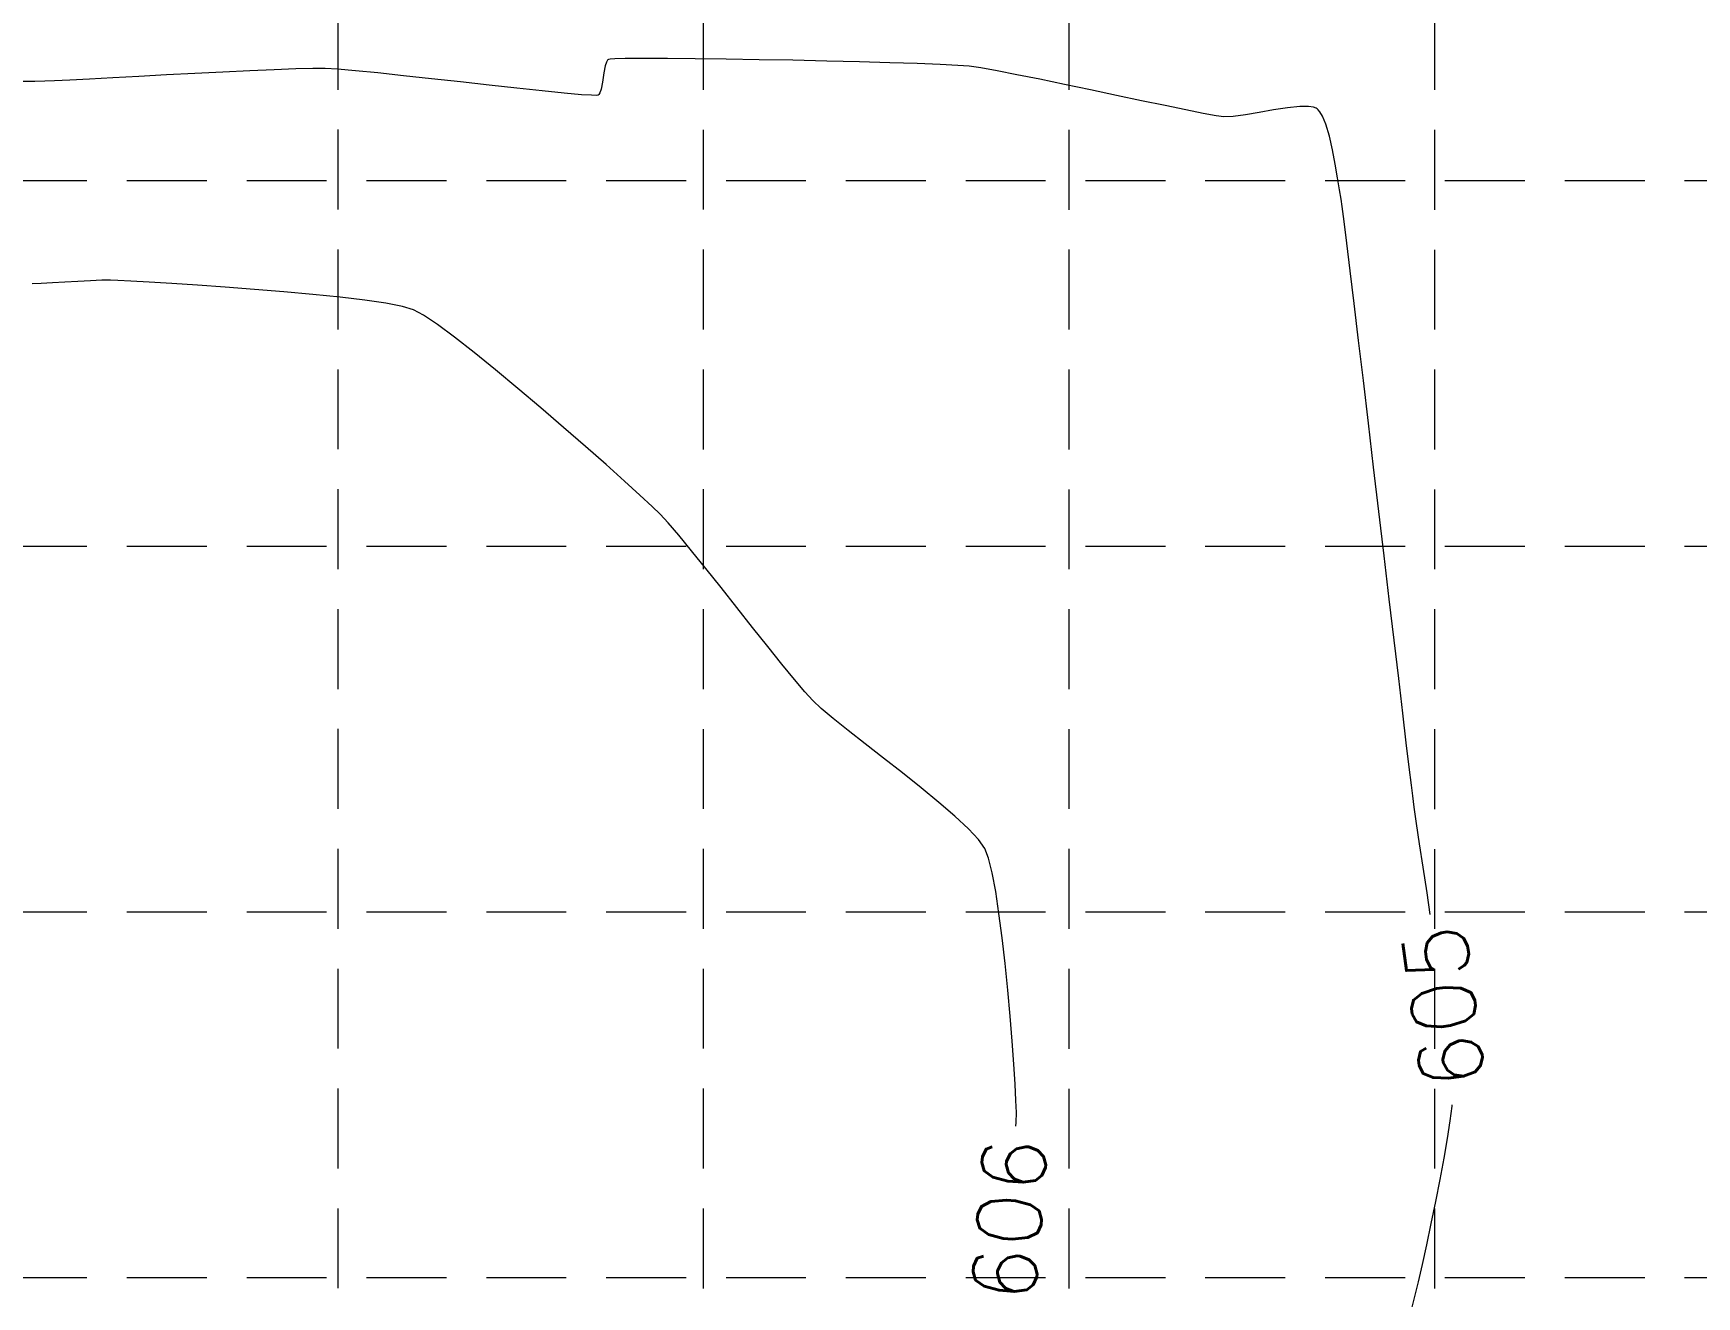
# Model space of a CAD drawing. Extents: x 2140663 to 2528301, y 336313 to 7007653.
# Drawn here: x 2527617.9 to 2527742.9, y 7007156.3 to 7007251.2 of the extents above; entities that cross this region are included whole.
import ezdxf

# ---------------------------------------------------------------- set-up
doc = ezdxf.new("R2010")
doc.units = 0
doc.header["$MEASUREMENT"] = 0
doc.linetypes.add('HIDDEN', pattern=[0.375, 0.25, -0.125])
doc.layers.add('1 EXISTING CONTOURS', color=43, linetype='Continuous')
doc.layers.add('GRID', color=254, linetype='HIDDEN')
doc.styles.add('L200', font='simplex', dxfattribs={"height": 12})

msp = doc.modelspace()

# ---------------------------------------------------------------- linework, layer by layer
at = {"layer": '1 EXISTING CONTOURS', "color": 43, "lineweight": 0, "extrusion": (0.9528990445297887, -0.3032876702640841, 0), "elevation": 283393.4721647431}
msp.add_lwpolyline([(7443809.327872456, 605), (7443809.017729481, 605)], dxfattribs=at)
at = {"layer": '1 EXISTING CONTOURS', "color": 43, "lineweight": 0}
for points, elevation in [([(2527661.035666101, 7007249.183486798), (2527660.957792257, 7007249.050250697)], 605), ([(2527661.236293831, 7007249.257927408), (2527661.10803429, 7007249.237944541)], 605), ([(2527661.600415728, 7007249.282112502), (2527661.236293831, 7007249.257927408)], 605), ([(2527662.379989729, 7007249.304106639), (2527661.600415728, 7007249.282112502)], 605), ([(2527663.770319919, 7007249.316308677), (2527662.379989729, 7007249.304106639)], 605), ([(2527665.549138234, 7007249.313059629), (2527663.770319919, 7007249.316308677)], 605), ([(2527669.956889831, 7007249.26680187), (2527667.637607321, 7007249.296007893)], 605), ([(2527674.972545708, 7007249.178520562), (2527672.42814841, 7007249.227089959)], 605), ([(2527677.511244372, 7007249.122742076), (2527674.972545708, 7007249.178520562)], 605), ([(2527679.965407051, 7007249.061402904), (2527677.511244372, 7007249.122742076)], 605), ([(2527686.032305661, 7007248.860505257), (2527684.304775047, 7007248.928636095)], 605), ([(2527687.359950882, 7007248.793407332), (2527686.032305661, 7007248.860505257)], 605), ([(2527618.779106094, 7007247.614684088), (2527618.02774671, 7007247.596695594)], 605), ([(2527619.505165352, 7007247.643086308), (2527618.779106094, 7007247.614684088)], 605), ([(2527622.131575629, 7007247.775720038), (2527620.646903869, 7007247.698550685)], 605), ([(2527623.886434618, 7007247.869237182), (2527622.131575629, 7007247.775720038)], 605), ([(2527627.915730228, 7007248.083886104), (2527625.838734822, 7007247.973744932)], 605), ([(2527632.152822584, 7007248.299639979), (2527630.044674819, 7007248.194303514)], 605), ([(2527634.167427507, 7007248.394538314), (2527632.152822584, 7007248.299639979)], 605), ([(2527636.015743574, 7007248.473641335), (2527634.167427507, 7007248.394538314)], 605), ([(2527637.625024769, 7007248.531591858), (2527636.015743574, 7007248.473641335)], 605), ([(2527639.835498494, 7007248.56260667), (2527638.922525081, 7007248.563032697)], 605), ([(2527652.157429205, 7007247.314874349), (2527649.99027516, 7007247.555677729)], 605), ([(2527660.662130315, 7007247.533100147), (2527660.565550853, 7007247.02359202)], 605), ([(2527691.801491436, 7007248.099875166), (2527690.299616608, 7007248.389683352)], 605), ([(2527693.517010433, 7007247.753170282), (2527691.801491436, 7007248.099875166)], 605), ([(2527654.235781418, 7007247.086407726), (2527652.157429205, 7007247.314874349)], 605), ([(2527659.839729797, 7007246.550189584), (2527659.096422413, 7007246.599486087)], 605), ([(2527660.349898721, 7007246.564727901), (2527660.320319541, 7007246.554184512)], 605), ([(2527704.487617352, 7007245.452775086), (2527702.91862132, 7007245.775360871)], 605), ([(2527708.953484831, 7007245.09594842), (2527708.050557181, 7007244.972835746)], 605), ([(2527709.980892814, 7007245.272695319), (2527708.953484831, 7007245.09594842)], 605), ([(2527713.688898366, 7007245.712368848), (2527713.054891329, 7007245.715764041)], 605), ([(2527714.066570028, 7007245.651044133), (2527713.688898366, 7007245.712368848)], 605), ([(2527714.342261726, 7007245.529522548), (2527714.26270241, 7007245.577263587)], 605), ([(2527714.554109538, 7007245.312482232), (2527714.414519442, 7007245.470843223)], 605), ([(2527708.050557181, 7007244.972835746), (2527707.347620605, 7007244.944255033)], 605), ([(2527715.26189588, 7007243.48645289), (2527714.992997637, 7007244.395744729)], 605), ([(2527716.367059059, 7007237.080432025), (2527716.220181134, 7007238.206120343)], 605), ([(2527716.571813476, 7007235.445497268), (2527716.367059059, 7007237.080432025)], 605), ([(2527620.28936197, 7007232.527314621), (2527619.344996691, 7007232.471404853)], 606), ([(2527623.05246127, 7007232.660602714), (2527622.211967141, 7007232.63114988)], 606), ([(2527623.720585918, 7007232.662763915), (2527623.05246127, 7007232.660602714)], 606), ([(2527624.25316444, 7007232.640834568), (2527623.720585918, 7007232.662763915)], 606), ([(2527626.619460864, 7007232.514442462), (2527625.243609968, 7007232.590799363)], 606), ([(2527619.344996691, 7007232.471404853), (2527618.503753459, 7007232.425148764)], 606), ([(2527642.80546503, 7007231.170105849), (2527640.954990071, 7007231.392806424)], 606), ([(2527644.389190634, 7007230.937141052), (2527642.80546503, 7007231.170105849)], 606), ([(2527645.633705248, 7007230.695696195), (2527644.389190634, 7007230.937141052)], 606), ([(2527648.27387184, 7007229.334238878), (2527647.228051365, 7007230.03606742)], 606), ([(2527649.554526176, 7007228.388341162), (2527648.27387184, 7007229.334238878)], 606), ([(2527652.622406508, 7007225.949423608), (2527651.020531893, 7007227.244645623)], 606), ([(2527654.310667538, 7007224.548946464), (2527652.622406508, 7007225.949423608)], 606), ([(2527664.390785859, 7007215.685256108), (2527663.483329428, 7007216.526921404)], 606), ([(2527667.352827974, 7007212.352380014), (2527666.3973795, 7007213.512695489)], 606), ([(2527719.765726947, 7007208.720964064), (2527719.381898219, 7007211.964761491)], 605), ([(2527720.131473473, 7007205.628888038), (2527719.765726947, 7007208.720964064)], 605), ([(2527673.081537466, 7007205.164814938), (2527671.938930311, 7007206.600616969)], 606), ([(2527675.089055899, 7007202.687446972), (2527674.144579031, 7007203.841774005)], 606), ([(2527675.875968962, 7007201.757786644), (2527675.089055899, 7007202.687446972)], 606), ([(2527720.778336445, 7007200.16428733), (2527720.471541929, 7007202.7546302)], 605), ([(2527676.466319111, 7007201.108745824), (2527675.875968962, 7007201.757786644)], 606), ([(2527721.044261151, 7007197.923956214), (2527720.778336445, 7007200.16428733)], 605), ([(2527679.124940163, 7007198.865697692), (2527678.005468646, 7007199.763056918)], 606), ([(2527680.401354478, 7007197.862779026), (2527679.124940163, 7007198.865697692)], 606), ([(2527721.423117658, 7007194.757716375), (2527721.261720179, 7007196.099733633)], 605), ([(2527722.309941463, 7007188.588156244), (2527722.045880311, 7007190.343119375)], 605), ([(2527689.939511915, 7007188.177061064), (2527689.669788604, 7007189.279664963)], 606), ([(2527690.44956271, 7007185.116343788), (2527690.200284056, 7007186.767469208)], 606), ([(2527690.684805559, 7007183.289139203), (2527690.44956271, 7007185.116343788)], 606), ([(2527691.756381311, 7007170.187180172), (2527691.724948322, 7007171.066659798)], 606), ([(2527691.738731197, 7007169.42470173), (2527691.756381311, 7007170.187180172)], 606), ([(2527724.487508456, 7007170.643537474), (2527724.495091915, 7007170.742639712)], 605), ([(2527691.723510065, 7007169.144178968), (2527691.738731197, 7007169.42470173)], 606), ([(2527722.910691583, 7007161.838420846), (2527723.249616038, 7007163.489279891)], 605), ([(2527721.951715479, 7007157.452158437), (2527722.248380793, 7007158.763952909)], 605)]:
    msp.add_lwpolyline(points, dxfattribs=dict(at, elevation=elevation))
at = {"layer": '1 EXISTING CONTOURS', "color": 43, "lineweight": 0, "extrusion": (0.6973049290938214, -0.7167746060383702, 0), "elevation": -3260067.773658074}
msp.add_lwpolyline([(6697952.700123736, 605), (6697952.638072108, 605)], dxfattribs=at)
at = {"layer": '1 EXISTING CONTOURS', "color": 43, "lineweight": 0, "extrusion": (0.3723191679421753, -0.9281047555006097, 0), "elevation": -5562364.660131231}
msp.add_lwpolyline([(4954867.50049552, 605.0000000000007), (4954867.470443783, 605.0000000000007)], dxfattribs=at)
at = {"layer": '1 EXISTING CONTOURS', "color": 43, "lineweight": 0, "extrusion": (-0.00816443377947837, -0.999966670455101, 0), "elevation": -7027652.722621638}
msp.add_lwpolyline([(2470373.168741752, 605), (2470371.080203053, 605)], dxfattribs=at)
at = {"layer": '1 EXISTING CONTOURS', "color": 43, "lineweight": 0, "extrusion": (-0.01606743428780295, -0.9998709104456471, 0), "elevation": -7046957.875050363}
msp.add_lwpolyline([(2414757.615546585, 605.0000000000007), (2414755.143968949, 605.0000000000007)], dxfattribs=at)
at = {"layer": '1 EXISTING CONTOURS', "color": 43, "lineweight": 0, "extrusion": (-0.0284727212260207, -0.9995945698862042, 0), "elevation": -7076378.038622181}
msp.add_lwpolyline([(2327142.010462892, 605.0000000000007), (2327139.718744418, 605.0000000000007)], dxfattribs=at)
at = {"layer": '1 EXISTING CONTOURS', "color": 43, "lineweight": 0, "extrusion": (-0.03293928213653115, -0.9994573546141577, 0), "elevation": -7086706.583804592}
msp.add_lwpolyline([(2295498.919088947, 605.0000000000007), (2295496.869398037, 605.0000000000007)], dxfattribs=at)
at = {"layer": '1 EXISTING CONTOURS', "color": 43, "lineweight": 0, "extrusion": (-0.07566292988766779, -0.9971334519716074, 0), "elevation": -7178414.409688043}
msp.add_lwpolyline([(1990253.49993475, 605), (1990252.648571799, 605)], dxfattribs=at)
at = {"layer": '1 EXISTING CONTOURS', "color": 43, "lineweight": 0, "extrusion": (0.02036659756499253, -0.9997925793401478, 0), "elevation": -6954315.169606201}
msp.add_lwpolyline([(2669807.5393877, 605), (2669806.600646388, 605)], dxfattribs=at)
at = {"layer": '1 EXISTING CONTOURS', "color": 43, "lineweight": 0, "extrusion": (0.04852165974956541, -0.9988221305793877, 0), "elevation": -6876349.726758861}
msp.add_lwpolyline([(2864646.728446974, 605), (2864645.585362053, 605)], dxfattribs=at)
at = {"layer": '1 EXISTING CONTOURS', "color": 43, "lineweight": 0, "extrusion": (0.05345404157265418, -0.9985703107140474, 0), "elevation": -6862117.969729015}
msp.add_lwpolyline([(2898577.843652747, 605.0000000000007), (2898575.888557364, 605.0000000000007)], dxfattribs=at)
at = {"layer": '1 EXISTING CONTOURS', "color": 43, "lineweight": 0, "extrusion": (0.05179524197207296, -0.9986577256042505, 0), "elevation": -6866923.334687822}
msp.add_lwpolyline([(2887179.387366247, 605), (2887177.255560187, 605)], dxfattribs=at)
at = {"layer": '1 EXISTING CONTOURS', "color": 43, "lineweight": 0, "extrusion": (0.02422474367625659, -0.9997065378368893, 0), "elevation": -6943960.795707638}
msp.add_lwpolyline([(2696645.9564546, 605.0000000000007), (2696644.658573409, 605.0000000000007)], dxfattribs=at)
at = {"layer": '1 EXISTING CONTOURS', "color": 43, "lineweight": 0, "extrusion": (-0.05723284601819169, -0.9983608572738907, 0), "elevation": -7140426.703589765}
msp.add_lwpolyline([(2122452.829179476, 605), (2122451.89505305, 605)], dxfattribs=at)
at = {"layer": '1 EXISTING CONTOURS', "color": 43, "lineweight": 0, "extrusion": (-0.08554260524599636, -0.9963345134480326, 0), "elevation": -7197784.510396129}
msp.add_lwpolyline([(1918958.795490062, 605.0000000000007), (1918957.441771804, 605.0000000000007)], dxfattribs=at)
at = {"layer": '1 EXISTING CONTOURS', "color": 43, "lineweight": 0, "extrusion": (-0.0981066253421675, -0.9951759091055067, 0), "elevation": -7221423.228330474}
msp.add_lwpolyline([(1827992.737628443, 605.0000000000007), (1827991.048724299, 605.0000000000007)], dxfattribs=at)
at = {"layer": '1 EXISTING CONTOURS', "color": 43, "lineweight": 0, "extrusion": (-0.104750490429601, -0.9944985343150377, 0), "elevation": -7233470.019410891}
msp.add_lwpolyline([(1779727.30284754, 605), (1779725.363581991, 605)], dxfattribs=at)
at = {"layer": '1 EXISTING CONTOURS', "color": 43, "lineweight": 0, "extrusion": (-0.1083964470087693, -0.9941077458082074, 0), "elevation": -7239947.353983662}
msp.add_lwpolyline([(1753193.510589175, 605.0000000000003), (1753191.405911569, 605.0000000000003)], dxfattribs=at)
at = {"layer": '1 EXISTING CONTOURS', "color": 43, "lineweight": 0, "extrusion": (-0.1101529416038367, -0.9939146489794896, 0), "elevation": -7243034.076387536}
msp.add_lwpolyline([(1740399.42202315, 605.0000000000007), (1740397.236930686, 605.0000000000007)], dxfattribs=at)
at = {"layer": '1 EXISTING CONTOURS', "color": 43, "lineweight": 0, "extrusion": (0.9892240040052345, -0.146409937845257, 0), "elevation": 1474491.925171551}
msp.add_lwpolyline([(7301812.817844156, 605.0000000000007), (7301812.10218553, 605.0000000000007)], dxfattribs=at)
at = {"layer": '1 EXISTING CONTOURS', "color": 43, "lineweight": 0, "extrusion": (0.9826960724411691, -0.1852253471010395, 0), "elevation": 1186002.320434895}
msp.add_lwpolyline([(7354182.690715492, 605), (7354182.168001575, 605)], dxfattribs=at)
at = {"layer": '1 EXISTING CONTOURS', "color": 43, "lineweight": 0, "extrusion": (-0.1407961013236189, -0.9900386143237391, 0), "elevation": -7293335.467042804}
msp.add_lwpolyline([(1515916.50899867, 605.0000000000007), (1515915.629708659, 605.0000000000007)], dxfattribs=at)
at = {"layer": '1 EXISTING CONTOURS', "color": 43, "lineweight": 0, "extrusion": (-0.1739224534585078, -0.9847593514067147, 0), "elevation": -7340075.477862918}
msp.add_lwpolyline([(1270448.828080589, 605.0000000000007), (1270447.588983767, 605.0000000000007)], dxfattribs=at)
at = {"layer": '1 EXISTING CONTOURS', "color": 43, "lineweight": 0, "extrusion": (-0.203176884014034, -0.9791420498591344, 0), "elevation": -7374659.821438617}
msp.add_lwpolyline([(1051262.148449061, 605), (1051260.247657761, 605)], dxfattribs=at)
at = {"layer": '1 EXISTING CONTOURS', "color": 43, "lineweight": 0, "extrusion": (-0.1062933066413532, -0.9943348193457009, 0), "elevation": -7236222.492541149}
msp.add_lwpolyline([(1768513.070882642, 605.0000000000007), (1768511.154636848, 605.0000000000007)], dxfattribs=at)
at = {"layer": '1 EXISTING CONTOURS', "color": 43, "lineweight": 0, "extrusion": (-0.1004772969016914, -0.9949393513211394, 0), "elevation": -7225757.724605976}
msp.add_lwpolyline([(1810796.99261191, 605.0000000000003), (1810795.335961028, 605.0000000000003)], dxfattribs=at)
at = {"layer": '1 EXISTING CONTOURS', "color": 43, "lineweight": 0, "extrusion": (-0.08899751928488098, -0.9960318476640881, 0), "elevation": -7204396.166703486}
msp.add_lwpolyline([(1894001.395702876, 605), (1894000.083511976, 605)], dxfattribs=at)
at = {"layer": '1 EXISTING CONTOURS', "color": 43, "lineweight": 0, "extrusion": (-0.01997133653577698, -0.9998005529689283, 0), "elevation": -7056329.720976375}
msp.add_lwpolyline([(2387211.979379363, 605.0000000000007), (2387211.626436206, 605.0000000000007)], dxfattribs=at)
at = {"layer": '1 EXISTING CONTOURS', "color": 43, "lineweight": 0, "extrusion": (0.0861484378806517, -0.9962823127260283, 0), "elevation": -6763441.814756004}
msp.add_lwpolyline([(3121926.614201342, 605), (3121926.486007778, 605)], dxfattribs=at)
at = {"layer": '1 EXISTING CONTOURS', "color": 43, "lineweight": 0, "extrusion": (-0.6745592509397268, 0.7382207102023316, 0), "elevation": 3467837.863318552}
msp.add_lwpolyline([(-6592774.272537195, 605), (-6592774.212505337, 605)], dxfattribs=at)
at = {"layer": '1 EXISTING CONTOURS', "color": 43, "lineweight": 0, "extrusion": (0.855828968872046, -0.5172589061963173, 0), "elevation": -1461315.725625333}
msp.add_lwpolyline([(7304459.637536518, 605), (7304459.48752775, 605)], dxfattribs=at)
at = {"layer": '1 EXISTING CONTOURS', "color": 43, "lineweight": 0, "extrusion": (0.9515188680226229, -0.3075903831346916, 0), "elevation": 249754.9233722747}
msp.add_lwpolyline([(7445011.83763541, 605), (7445011.532872956, 605)], dxfattribs=at)
at = {"layer": '1 EXISTING CONTOURS', "color": 43, "lineweight": 0, "extrusion": (-0.2060712800835506, -0.978536983217664, 0), "elevation": -7377736.1213758}
msp.add_lwpolyline([(1029452.956334913, 605), (1029450.975058842, 605)], dxfattribs=at)
at = {"layer": '1 EXISTING CONTOURS', "color": 43, "lineweight": 0, "extrusion": (-0.2073515223525788, -0.978266500590748, 0), "elevation": -7379076.847759374}
msp.add_lwpolyline([(1019800.276004202, 605), (1019798.284378555, 605)], dxfattribs=at)
at = {"layer": '1 EXISTING CONTOURS', "color": 43, "lineweight": 0, "extrusion": (-0.2071842969329512, -0.9783019304409036, 0), "elevation": -7378902.417884171}
msp.add_lwpolyline([(1021063.553582307, 605), (1021061.62175445, 605)], dxfattribs=at)
at = {"layer": '1 EXISTING CONTOURS', "color": 43, "lineweight": 0, "extrusion": (-0.2054057622005572, -0.9786768991116569, 0), "elevation": -7377034.31135942}
msp.add_lwpolyline([(1034475.794857164, 605.0000000000007), (1034473.992972685, 605.0000000000007)], dxfattribs=at)
at = {"layer": '1 EXISTING CONTOURS', "color": 43, "lineweight": 0, "extrusion": (-0.1934779194063824, -0.9811046298444307, 0), "elevation": -7363895.961312355}
msp.add_lwpolyline([(1124196.636380505, 605), (1124195.30470717, 605)], dxfattribs=at)
at = {"layer": '1 EXISTING CONTOURS', "color": 43, "lineweight": 0, "extrusion": (-0.176788598722699, -0.9842488462587419, 0), "elevation": -7343742.564081757}
msp.add_lwpolyline([(1249091.44422611, 605), (1249090.452599605, 605)], dxfattribs=at)
at = {"layer": '1 EXISTING CONTOURS', "color": 43, "lineweight": 0, "extrusion": (-0.1297414232974489, -0.9915478622238829, 0), "elevation": -7275967.093514907}
msp.add_lwpolyline([(1597212.884399311, 605), (1597212.301991586, 605)], dxfattribs=at)
at = {"layer": '1 EXISTING CONTOURS', "color": 43, "lineweight": 0, "extrusion": (0.1733721803336591, -0.984856378913369, 0), "elevation": -6462895.614785997}
msp.add_lwpolyline([(3704293.782713657, 605.0000000000007), (3704292.689785192, 605.0000000000007)], dxfattribs=at)
at = {"layer": '1 EXISTING CONTOURS', "color": 43, "lineweight": 0, "extrusion": (0.1518813855611241, -0.9883987275993596, 0), "elevation": -6542040.241117423}
msp.add_lwpolyline([(3562657.604666295, 605), (3562656.542507483, 605)], dxfattribs=at)
at = {"layer": '1 EXISTING CONTOURS', "color": 43, "lineweight": 0, "extrusion": (0.09688816770256552, -0.9952952742574634, 0), "elevation": -6729373.060094532}
msp.add_lwpolyline([(3194740.056254267, 605.0000000000003), (3194739.103989598, 605.0000000000003)], dxfattribs=at)
at = {"layer": '1 EXISTING CONTOURS', "color": 43, "lineweight": 0, "extrusion": (-0.3520892993047753, -0.9359664124930298, 0), "elevation": -7448527.648006627}
msp.add_lwpolyline([(-101320.5350861843, 605), (-101320.7446368467, 605)], dxfattribs=at)
at = {"layer": '1 EXISTING CONTOURS', "color": 43, "lineweight": 0, "extrusion": (-0.6303980251407652, -0.7762720720846676, 0), "elevation": -7032995.136290276}
msp.add_lwpolyline([(-2455159.600298851, 605.0000000000007), (-2455159.693381828, 605.0000000000007)], dxfattribs=at)
at = {"layer": '1 EXISTING CONTOURS', "color": 43, "lineweight": 0, "extrusion": (0.8584458605851764, 0.5129041864170889, 0), "elevation": 5763951.551739896}
msp.add_lwpolyline([(4718864.970939884, 605), (4718865.355735065, 605)], dxfattribs=at)
at = {"layer": '1 EXISTING CONTOURS', "color": 43, "lineweight": 0, "extrusion": (0.924644003591887, 0.3808325965848595, 0), "elevation": 5005823.589200743}
msp.add_lwpolyline([(5516570.248018448, 605), (5516570.882221092, 605)], dxfattribs=at)
at = {"layer": '1 EXISTING CONTOURS', "color": 43, "lineweight": 0, "extrusion": (0.9750302673003723, 0.2220720105014685, 0), "elevation": 4020711.536575483}
msp.add_lwpolyline([(6270938.623540954, 605.0000000000003), (6270939.679450491, 605.0000000000003)], dxfattribs=at)
at = {"layer": '1 EXISTING CONTOURS', "color": 43, "lineweight": 0, "extrusion": (0.9825194015123284, 0.1861602150080848, 0), "elevation": 3787999.27909247}
msp.add_lwpolyline([(6414190.516929536, 605.0000000000003), (6414191.604728054, 605.0000000000003)], dxfattribs=at)
at = {"layer": '1 EXISTING CONTOURS', "color": 43, "lineweight": 0, "extrusion": (0.986115294615128, 0.1660621140601291, 0), "elevation": 3656256.429754689}
msp.add_lwpolyline([(6490189.051720215, 605.0000000000007), (6490190.093190744, 605.0000000000007)], dxfattribs=at)
at = {"layer": '1 EXISTING CONTOURS', "color": 43, "lineweight": 0, "extrusion": (0.9872450178506179, 0.159208274688011, 0), "elevation": 3611085.54923091}
msp.add_lwpolyline([(6515428.936630028, 605), (6515429.852536759, 605)], dxfattribs=at)
at = {"layer": '1 EXISTING CONTOURS', "color": 43, "lineweight": 0, "extrusion": (0.98537635827912, 0.1703919967151614, 0), "elevation": 3684729.126764042}
msp.add_lwpolyline([(6474064.807423114, 605.0000000000007), (6474065.518244073, 605.0000000000007)], dxfattribs=at)
at = {"layer": '1 EXISTING CONTOURS', "color": 43, "lineweight": 0, "extrusion": (0.9892365415102119, 0.1463252026853712, 0), "elevation": 3525844.802346488}
msp.add_lwpolyline([(6561947.500311605, 605.0000000000007), (6561948.056644768, 605.0000000000007)], dxfattribs=at)
at = {"layer": '1 EXISTING CONTOURS', "color": 43, "lineweight": 0, "extrusion": (0.9925531777678271, 0.1218121065534457, 0), "elevation": 3362459.226581858}
msp.add_lwpolyline([(6647145.234737374, 605.0000000000003), (6647147.328413015, 605.0000000000003)], dxfattribs=at)
at = {"layer": '1 EXISTING CONTOURS', "color": 43, "lineweight": 0, "extrusion": (0.05746292150142224, -0.998347641181428, 0), "elevation": -6850409.618581317}
msp.add_lwpolyline([(2926100.786580278, 606), (2926099.806346134, 606)], dxfattribs=at)
at = {"layer": '1 EXISTING CONTOURS', "color": 43, "lineweight": 0, "extrusion": (0.0502633017966145, -0.9987360014000208, 0), "elevation": -6871328.860846448}
msp.add_lwpolyline([(2876633.949528509, 606), (2876633.004343069, 606)], dxfattribs=at)
at = {"layer": '1 EXISTING CONTOURS', "color": 43, "lineweight": 0, "extrusion": (-0.05045353728926526, -0.9987264092708277, 0), "elevation": -7125835.878816333}
msp.add_lwpolyline([(2170866.412718435, 606), (2170865.421009875, 606)], dxfattribs=at)
at = {"layer": '1 EXISTING CONTOURS', "color": 43, "lineweight": 0, "extrusion": (0.9927276272263102, 0.1203821338140344, 0), "elevation": 3352880.032719408}
msp.add_lwpolyline([(6651979.735836376, 605), (6651982.208959129, 605)], dxfattribs=at)
at = {"layer": '1 EXISTING CONTOURS', "color": 43, "lineweight": 0, "extrusion": (0.0408566339305203, -0.9991650191354118, 0), "elevation": -6898111.536236183}
msp.add_lwpolyline([(2811799.920730221, 606.0000000000007), (2811799.250922641, 606.0000000000007)], dxfattribs=at)
at = {"layer": '1 EXISTING CONTOURS', "color": 43, "lineweight": 0, "extrusion": (-0.05963712281198458, -0.9982201228099484, 0), "elevation": -7145500.88025225}
msp.add_lwpolyline([(2105238.260265821, 606.0000000000007), (2105236.568459983, 606.0000000000007)], dxfattribs=at)
at = {"layer": '1 EXISTING CONTOURS', "color": 43, "lineweight": 0, "extrusion": (-0.06395901330426897, -0.9979525262341614, 0), "elevation": -7154549.90160612}
msp.add_lwpolyline([(2074279.317675305, 606.0000000000007), (2074277.384440328, 606.0000000000007)], dxfattribs=at)
at = {"layer": '1 EXISTING CONTOURS', "color": 43, "lineweight": 0, "extrusion": (-0.06879064455189124, -0.9976311178096519, 0), "elevation": -7164510.295353744}
msp.add_lwpolyline([(2039612.655808925, 606), (2039610.553531687, 606)], dxfattribs=at)
at = {"layer": '1 EXISTING CONTOURS', "color": 43, "lineweight": 0, "extrusion": (-0.07449050811134085, -0.9972217226882468, 0), "elevation": -7176048.728135895}
msp.add_lwpolyline([(1998639.787270187, 606.0000000000003), (1998637.588304836, 606.0000000000003)], dxfattribs=at)
at = {"layer": '1 EXISTING CONTOURS', "color": 43, "lineweight": 0, "extrusion": (-0.08149997195394762, -0.9966733439655672, 0), "elevation": -7189923.474041502}
msp.add_lwpolyline([(1948138.970415068, 606), (1948136.747065544, 606)], dxfattribs=at)
at = {"layer": '1 EXISTING CONTOURS', "color": 43, "lineweight": 0, "extrusion": (-0.09047056403908743, -0.9958991299536563, 0), "elevation": -7207172.775163613}
msp.add_lwpolyline([(1883325.196015049, 606.0000000000007), (1883323.020504806, 606.0000000000007)], dxfattribs=at)
at = {"layer": '1 EXISTING CONTOURS', "color": 43, "lineweight": 0, "extrusion": (-0.1024779865033295, -0.9947352724630929, 0), "elevation": -7229367.784405976}
msp.add_lwpolyline([(1796246.649953197, 606.0000000000007), (1796244.594368426, 606.0000000000007)], dxfattribs=at)
at = {"layer": '1 EXISTING CONTOURS', "color": 43, "lineweight": 0, "extrusion": (-0.285540171638947, -0.9583667410654445, 0), "elevation": -7437241.213818742}
msp.add_lwpolyline([(421566.5220018243, 606), (421565.6529796091, 606)], dxfattribs=at)
at = {"layer": '1 EXISTING CONTOURS', "color": 43, "lineweight": 0, "extrusion": (0.4753955867236677, 0.8797721501182336, 0), "elevation": 7366398.172214033}
msp.add_lwpolyline([(1107452.597740836, 606), (1107453.463310551, 606)], dxfattribs=at)
at = {"layer": '1 EXISTING CONTOURS', "color": 43, "lineweight": 0, "extrusion": (0.9928395320249047, 0.1194556974303375, 0), "elevation": 3346671.142729039}
msp.add_lwpolyline([(6655102.861669471, 605.0000000000007), (6655105.647712209, 605.0000000000007)], dxfattribs=at)
at = {"layer": '1 EXISTING CONTOURS', "color": 43, "lineweight": 0, "extrusion": (-0.6151023777810298, -0.7884472492488785, 0), "elevation": -7079593.198832452}
msp.add_lwpolyline([(-2317242.645634043, 606), (-2317244.504992065, 606)], dxfattribs=at)
at = {"layer": '1 EXISTING CONTOURS', "color": 43, "lineweight": 0, "extrusion": (0.9929162869347753, 0.1188160222346255, 0), "elevation": 3342382.807418849}
msp.add_lwpolyline([(6657254.586559966, 605), (6657257.618993527, 605)], dxfattribs=at)
at = {"layer": '1 EXISTING CONTOURS', "color": 43, "lineweight": 0, "extrusion": (0.9929710581897289, 0.1183574146286162, 0), "elevation": 3339307.686951858}
msp.add_lwpolyline([(6658794.399397176, 605), (6658797.611691398, 605)], dxfattribs=at)
at = {"layer": '1 EXISTING CONTOURS', "color": 43, "lineweight": 0, "extrusion": (0.6458664064327807, 0.7634504470112033, 0), "elevation": 6982195.720536228}
msp.add_lwpolyline([(2595989.865431944, 606), (2595992.125126688, 606)], dxfattribs=at)
at = {"layer": '1 EXISTING CONTOURS', "color": 43, "lineweight": 0, "extrusion": (-0.6518735579059153, -0.7583276762080383, 0), "elevation": -6961483.335361375}
msp.add_lwpolyline([(-2651029.660104778, 606), (-2651031.918477336, 606)], dxfattribs=at)
at = {"layer": '1 EXISTING CONTOURS', "color": 43, "lineweight": 0, "extrusion": (0.6570560170024331, 0.753841754296549, 0), "elevation": 6943148.96926079}
msp.add_lwpolyline([(2698680.985309888, 606.0000000000007), (2698683.174795113, 606.0000000000007)], dxfattribs=at)
at = {"layer": '1 EXISTING CONTOURS', "color": 43, "lineweight": 0, "extrusion": (0.993010862649547, 0.1180229920820632, 0), "elevation": 3337064.928402016}
msp.add_lwpolyline([(6659915.318414074, 605.0000000000007), (6659918.644038243, 605.0000000000007)], dxfattribs=at)
at = {"layer": '1 EXISTING CONTOURS', "color": 43, "lineweight": 0, "extrusion": (-0.6618568603597476, -0.7496302397814124, 0), "elevation": -6925772.856602425}
msp.add_lwpolyline([(-2742964.77301803, 606.0000000000007), (-2742966.826006006, 606.0000000000007)], dxfattribs=at)
at = {"layer": '1 EXISTING CONTOURS', "color": 43, "lineweight": 0, "extrusion": (0.6667271717376513, 0.7453018706985195, 0), "elevation": 6907753.52313071}
msp.add_lwpolyline([(2788030.911163825, 606.0000000000007), (2788032.760019872, 606.0000000000007)], dxfattribs=at)
at = {"layer": '1 EXISTING CONTOURS', "color": 43, "lineweight": 0, "extrusion": (0.6723233963978817, 0.7402575569732583, 0), "elevation": 6886552.285464421}
msp.add_lwpolyline([(2839993.619655209, 606), (2839995.196737918, 606)], dxfattribs=at)
at = {"layer": '1 EXISTING CONTOURS', "color": 43, "lineweight": 0, "extrusion": (0.993039659174197, 0.1177804538418615, 0), "elevation": 3335438.199434299}
msp.add_lwpolyline([(6660726.797954004, 605.0000000000007), (6660730.170377095, 605.0000000000007)], dxfattribs=at)
at = {"layer": '1 EXISTING CONTOURS', "color": 43, "lineweight": 0, "extrusion": (-0.6942123989607057, -0.7197702030017789, 0), "elevation": -6798321.016749039}
msp.add_lwpolyline([(-3045157.668423337, 606), (-3045158.499220423, 606)], dxfattribs=at)
at = {"layer": '1 EXISTING CONTOURS', "color": 43, "lineweight": 0, "extrusion": (0.734920193505315, 0.6781536029382358, 0), "elevation": 6609600.215059514}
msp.add_lwpolyline([(3435597.868373218, 606), (3435598.764322515, 606)], dxfattribs=at)
at = {"layer": '1 EXISTING CONTOURS', "color": 43, "lineweight": 0, "extrusion": (0.9930596811762106, 0.1176115199383249, 0), "elevation": 3334305.053196388}
msp.add_lwpolyline([(6661290.761177561, 605), (6661294.113868346, 605)], dxfattribs=at)
at = {"layer": '1 EXISTING CONTOURS', "color": 43, "lineweight": 0, "extrusion": (0.7602302869362721, 0.6496536853007095, 0), "elevation": 6473870.632770545}
msp.add_lwpolyline([(3684988.149111854, 606), (3684989.38210634, 606)], dxfattribs=at)
at = {"layer": '1 EXISTING CONTOURS', "color": 43, "lineweight": 0, "extrusion": (0.7782811162202964, 0.6279160008591036, 0), "elevation": 6367176.52626953}
msp.add_lwpolyline([(3866416.570064572, 606.0000000000007), (3866418.27551311, 606.0000000000007)], dxfattribs=at)
at = {"layer": '1 EXISTING CONTOURS', "color": 43, "lineweight": 0, "extrusion": (0.7817655970775492, 0.6235724105715255, 0), "elevation": 6345547.684753949}
msp.add_lwpolyline([(3901810.378862137, 606), (3901812.218759559, 606)], dxfattribs=at)
at = {"layer": '1 EXISTING CONTOURS', "color": 43, "lineweight": 0, "extrusion": (0.7834291992863192, 0.6214810453309072, 0), "elevation": 6335098.086871995}
msp.add_lwpolyline([(3918751.962169654, 606.0000000000007), (3918753.868488465, 606.0000000000007)], dxfattribs=at)
at = {"layer": '1 EXISTING CONTOURS', "color": 43, "lineweight": 0, "extrusion": (0.7836563292334678, 0.6211946213968105, 0), "elevation": 6333665.164488059}
msp.add_lwpolyline([(3921065.589700865, 606), (3921067.494375492, 606)], dxfattribs=at)
at = {"layer": '1 EXISTING CONTOURS', "color": 43, "lineweight": 0, "extrusion": (0.7795424005544955, 0.6263494597568793, 0), "elevation": 6359387.511186147}
msp.add_lwpolyline([(3879205.169092684, 606), (3879206.866294699, 606)], dxfattribs=at)
at = {"layer": '1 EXISTING CONTOURS', "color": 43, "lineweight": 0, "extrusion": (0.9930733913694888, 0.1174956992996005, 0), "elevation": 3333528.128897589}
msp.add_lwpolyline([(6661670.319116502, 605), (6661673.213422062, 605)], dxfattribs=at)
at = {"layer": '1 EXISTING CONTOURS', "color": 43, "lineweight": 0, "extrusion": (0.6794501498763891, 0.7337216732746503, 0), "elevation": 6858765.476360518}
msp.add_lwpolyline([(2906431.973286822, 606.0000000000007), (2906432.837186737, 606.0000000000007)], dxfattribs=at)
at = {"layer": '1 EXISTING CONTOURS', "color": 43, "lineweight": 0, "extrusion": (0.642333221992098, 0.7664254901327657, 0), "elevation": 6994108.070270333}
msp.add_lwpolyline([(2563680.346707498, 606), (2563681.52788878, 606)], dxfattribs=at)
at = {"layer": '1 EXISTING CONTOURS', "color": 43, "lineweight": 0, "extrusion": (-0.6157506365208641, -0.7879410851225812, 0), "elevation": -7077679.903722073}
msp.add_lwpolyline([(-2323021.559477028, 606), (-2323023.305947495, 606)], dxfattribs=at)
at = {"layer": '1 EXISTING CONTOURS', "color": 43, "lineweight": 0, "extrusion": (0.9929697533368229, 0.1183683613057527, 0), "elevation": 3339381.077428062}
msp.add_lwpolyline([(6658731.559147725, 605.0000000000007), (6658733.396285839, 605.0000000000007)], dxfattribs=at)
at = {"layer": '1 EXISTING CONTOURS', "color": 43, "lineweight": 0, "extrusion": (-0.6178827705902317, -0.7862702345935139, 0), "elevation": -7071361.28169685}
msp.add_lwpolyline([(-2342183.416729509, 606.0000000000007), (-2342185.220913381, 606.0000000000007)], dxfattribs=at)
at = {"layer": '1 EXISTING CONTOURS', "color": 43, "lineweight": 0, "extrusion": (0.6240275769969186, 0.7814023183657409, 0), "elevation": 7052782.964068085}
msp.add_lwpolyline([(2397544.031132807, 606), (2397545.827640201, 606)], dxfattribs=at)
at = {"layer": '1 EXISTING CONTOURS', "color": 43, "lineweight": 0, "extrusion": (-0.6348510304118178, -0.7726345638042952, 0), "elevation": -7018703.878589791}
msp.add_lwpolyline([(-2495546.469433345, 606.0000000000007), (-2495548.193110741, 606.0000000000007)], dxfattribs=at)
at = {"layer": '1 EXISTING CONTOURS', "color": 43, "lineweight": 0, "extrusion": (0.9925031187062251, 0.1222193084517223, 0), "elevation": 3365185.893139445}
msp.add_lwpolyline([(6645725.486412885, 605.0000000000003), (6645726.286123371, 605.0000000000003)], dxfattribs=at)
at = {"layer": '1 EXISTING CONTOURS', "color": 43, "lineweight": 0, "extrusion": (0.9907708142486666, 0.1355477540685728, 0), "elevation": 3454202.113557309}
msp.add_lwpolyline([(6599895.413529569, 605.0000000000007), (6599896.294248775, 605.0000000000007)], dxfattribs=at)
at = {"layer": '1 EXISTING CONTOURS', "color": 43, "lineweight": 0, "extrusion": (-0.6521265762709662, -0.758110103165172, 0), "elevation": -6960595.327258131}
msp.add_lwpolyline([(-2653311.249976792, 606), (-2653312.836170063, 606)], dxfattribs=at)
at = {"layer": '1 EXISTING CONTOURS', "color": 43, "lineweight": 0, "extrusion": (0.9895607998969443, 0.1441160064230192, 0), "elevation": 3511182.932798999}
msp.add_lwpolyline([(6569757.21239998, 605), (6569758.452428325, 605)], dxfattribs=at)
at = {"layer": '1 EXISTING CONTOURS', "color": 43, "lineweight": 0, "extrusion": (-0.6796749069466272, -0.7335134769498741, 0), "elevation": -6857875.595429638}
msp.add_lwpolyline([(-2908518.894457051, 606), (-2908520.279577175, 606)], dxfattribs=at)
at = {"layer": '1 EXISTING CONTOURS', "color": 43, "lineweight": 0, "extrusion": (0.7260431566455088, 0.6876491363247867, 0), "elevation": 6653699.853805872}
msp.add_lwpolyline([(3349359.726026651, 606), (3349360.849067595, 606)], dxfattribs=at)
at = {"layer": '1 EXISTING CONTOURS', "color": 43, "lineweight": 0, "extrusion": (0.9890548779317688, 0.1475481224528928, 0), "elevation": 3533953.598330897}
msp.add_lwpolyline([(6557535.147506179, 605), (6557536.685547755, 605)], dxfattribs=at)
at = {"layer": '1 EXISTING CONTOURS', "color": 43, "lineweight": 0, "extrusion": (0.8122481197296474, 0.583312087990342, 0), "elevation": 6140489.59283498}
msp.add_lwpolyline([(4217145.132065168, 606), (4217145.939987247, 606)], dxfattribs=at)
at = {"layer": '1 EXISTING CONTOURS', "color": 43, "lineweight": 0, "extrusion": (0.9353477989351912, 0.3537294093330287, 0), "elevation": 4842917.894008609}
msp.add_lwpolyline([(5660040.895585371, 606), (5660041.676216429, 606)], dxfattribs=at)
at = {"layer": '1 EXISTING CONTOURS', "color": 43, "lineweight": 0, "extrusion": (0.9833148860146617, 0.18191161299371, 0), "elevation": 3760204.0485912}
msp.add_lwpolyline([(6430454.856055363, 606.0000000000003), (6430456.2895655, 606.0000000000003)], dxfattribs=at)
at = {"layer": '1 EXISTING CONTOURS', "color": 43, "lineweight": 0, "extrusion": (0.9888735682871063, 0.1487584146968707, 0), "elevation": 3541976.04612687}
msp.add_lwpolyline([(6553201.669162619, 605.0000000000003), (6553203.619209952, 605.0000000000003)], dxfattribs=at)
at = {"layer": '1 EXISTING CONTOURS', "color": 43, "lineweight": 0, "extrusion": (0.9890211811269256, 0.1477738247535779, 0), "elevation": 3535449.964922115}
msp.add_lwpolyline([(6556723.162166288, 605.0000000000007), (6556724.790136038, 605.0000000000007)], dxfattribs=at)
at = {"layer": '1 EXISTING CONTOURS', "color": 43, "lineweight": 0, "extrusion": (0.9936937227899852, 0.1121284321114852, 0), "elevation": 3297454.842374981}
msp.add_lwpolyline([(6679566.105379055, 606), (6679568.055506455, 606)], dxfattribs=at)
at = {"layer": '1 EXISTING CONTOURS', "color": 43, "lineweight": 0, "extrusion": (0.9949751825017311, 0.1001218567828578, 0), "elevation": 3216561.725695672}
msp.add_lwpolyline([(6718892.444199401, 606.0000000000007), (6718894.43721366, 606.0000000000007)], dxfattribs=at)
at = {"layer": '1 EXISTING CONTOURS', "color": 43, "lineweight": 0, "extrusion": (0.9959182017817877, 0.09026037535779716, 0), "elevation": 3149844.217957183}
msp.add_lwpolyline([(6750425.157543255, 606), (6750427.128303201, 606)], dxfattribs=at)
at = {"layer": '1 EXISTING CONTOURS', "color": 43, "lineweight": 0, "extrusion": (0.9966650456743699, 0.08160138927068783, 0), "elevation": 3091056.957087706}
msp.add_lwpolyline([(6777543.78556879, 606), (6777545.668826652, 606)], dxfattribs=at)
at = {"layer": '1 EXISTING CONTOURS', "color": 43, "lineweight": 0, "extrusion": (0.997306224071409, 0.0733504971246203, 0), "elevation": 3034862.208694751}
msp.add_lwpolyline([(6802890.614101306, 606.0000000000003), (6802892.3445472, 606.0000000000003)], dxfattribs=at)
at = {"layer": '1 EXISTING CONTOURS', "color": 43, "lineweight": 0, "extrusion": (0.997913581009537, 0.06456380438544715, 0), "elevation": 2974827.536526601}
msp.add_lwpolyline([(6829355.006524915, 606), (6829356.518817438, 606)], dxfattribs=at)
at = {"layer": '1 EXISTING CONTOURS', "color": 43, "lineweight": 0, "extrusion": (0.9985649448877086, 0.05355418603066815, 0), "elevation": 2899327.690868752}
msp.add_lwpolyline([(6861746.917131825, 606), (6861748.145930853, 606)], dxfattribs=at)
at = {"layer": '1 EXISTING CONTOURS', "color": 43, "lineweight": 0, "extrusion": (0.9917214047508487, -0.1284081592384354, 0), "elevation": 1607020.595768755}
msp.add_lwpolyline([(7273740.455454011, 605), (7273741.562440771, 605)], dxfattribs=at)
at = {"layer": '1 EXISTING CONTOURS', "color": 43, "lineweight": 0, "extrusion": (0.9877902430984649, -0.1557897160902341, 0), "elevation": 1405216.491468282}
msp.add_lwpolyline([(7315405.830549046, 605), (7315407.167112358, 605)], dxfattribs=at)
at = {"layer": '1 EXISTING CONTOURS', "color": 43, "lineweight": 0, "extrusion": (0.9849452812339458, -0.1728664020999561, 0), "elevation": 1278366.00109043}
msp.add_lwpolyline([(7338634.346094863, 605.0000000000007), (7338635.855578439, 605.0000000000007)], dxfattribs=at)
at = {"layer": '1 EXISTING CONTOURS', "color": 43, "lineweight": 0, "extrusion": (0.9827842001961248, -0.1847571807667122, 0), "elevation": 1189582.716181645}
msp.add_lwpolyline([(7353546.270721854, 605.0000000000007), (7353547.896069559, 605.0000000000007)], dxfattribs=at)
at = {"layer": '1 EXISTING CONTOURS', "color": 43, "lineweight": 0, "extrusion": (0.981048736546166, -0.1937611326380283, 0), "elevation": 1122103.766111473}
msp.add_lwpolyline([(7364143.407771544, 605.0000000000007), (7364145.091751236, 605.0000000000007)], dxfattribs=at)
at = {"layer": '1 EXISTING CONTOURS', "color": 43, "lineweight": 0, "extrusion": (0.9782177357042992, -0.2075814576342355, 0), "elevation": 1018106.513886212}
msp.add_lwpolyline([(7379236.764357308, 605), (7379238.393590425, 605)], dxfattribs=at)
at = {"layer": '1 EXISTING CONTOURS', "color": 43, "lineweight": 0, "extrusion": (0.9768719126785878, -0.2138253170690453, 0), "elevation": 970952.9230405949}
msp.add_lwpolyline([(7385587.595407712, 605), (7385589.111188017, 605)], dxfattribs=at)
at = {"layer": '1 EXISTING CONTOURS', "color": 43, "lineweight": 0, "extrusion": (0.9701039395486193, -0.2426898153451209, 0), "elevation": 751587.2908691904}
msp.add_lwpolyline([(7411121.47546433, 605), (7411122.306525148, 605)], dxfattribs=at)
at = {"layer": '1 EXISTING CONTOURS', "color": 43, "lineweight": 0, "extrusion": (0.9733966072389979, -0.2291267007915238, 0), "elevation": 854949.102903584}
msp.add_lwpolyline([(7399910.764969741, 605.0000000000003), (7399911.881635363, 605.0000000000003)], dxfattribs=at)
at = {"layer": 'GRID', "color": 253, "linetype": 'HIDDEN', "lineweight": 0, "ltscale": 24}
for p, q in [((2527640.809458301, 7006031.973076862), (2527640.809458301, 7007624.562990395)), ((2527668.266930372, 7006031.968759974), (2527668.266930372, 7007624.562990395)), ((2527695.724402441, 7006031.964443088), (2527695.724402441, 7007624.562990395)), ((2527723.181874511, 7006031.960126197), (2527723.181874511, 7007624.562990395)), ((2527228.947377252, 7007240.158381416), (2528272.331315909, 7007240.158381416)), ((2527228.947377252, 7007212.700909346), (2528272.331315909, 7007212.700909346)), ((2527228.947377252, 7007185.243437274), (2528272.331315909, 7007185.243437274)), ((2527228.947377252, 7007157.785965205), (2528272.331315909, 7007157.785965205))]:
    msp.add_line(p, q, dxfattribs=at)

# ---------------------------------------------------------------- texts
at = {"layer": '1 EXISTING CONTOURS', "color": 43, "lineweight": 0, "char_height": 4.8, "width": 18.4, "attachment_point": 1, "style": 'L200'}
for s, insert, rotation in [('\\Ftxt.shx;\\W1.0000000000;\\T1.0000000000;\\o\\l605', (2527722.284994406, 7007171.65670869, 605), 97.64599323737738), ('\\Ftxt.shx;\\W1.0000000000;\\T1.0000000000;\\o\\l606', (2527688.345500102, 7007156.172440703, 606), 85.42133856370768)]:
    msp.add_mtext(s, dxfattribs=dict(at, insert=insert, rotation=rotation))

doc.saveas('drawing.dxf')
